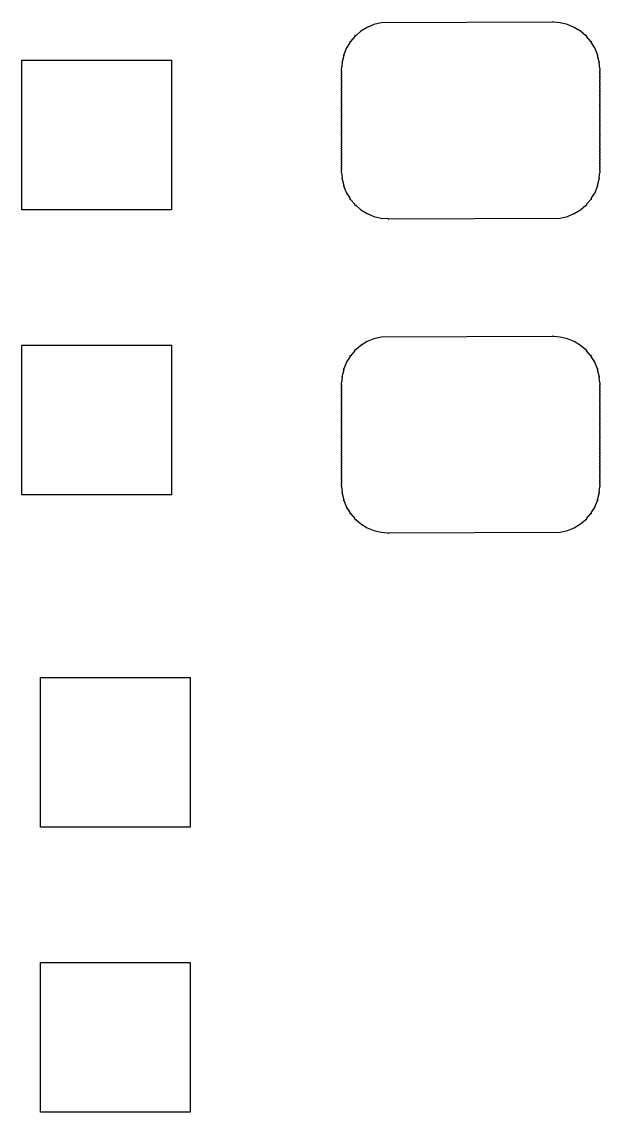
# Model space of a CAD drawing. Header units: millimetres. Extents: x -69.5 to 0, y -72.2 to 0.
# Drawn here: x -19.9 to -16.81, y -42.46 to -36.63 of the extents above; entities that cross this region are included whole.
import ezdxf

# ---------------------------------------------------------------- set-up
doc = ezdxf.new("R2010")
doc.units = ezdxf.units.MM
doc.layers.get('0').update_dxf_attribs({"linetype": 'CONTINUOUS'})

msp = doc.modelspace()

# ---------------------------------------------------------------- linework, layer by layer
for points in [[(-16.8116, -37.4722, 0.733403), (-16.8126, -37.4675), (-16.8102, -37.4375, 0.437581), (-16.8075, -37.435, 0.414214), (-16.81, -37.4325, 1), (-16.81, -37.4275), (-16.81, -37.4225, 1), (-16.81, -37.4175), (-16.81, -37.4125, 1), (-16.81, -37.4075), (-16.81, -37.4025, 1), (-16.81, -37.3975), (-16.81, -37.3925, 1), (-16.81, -37.3875), (-16.81, -37.3825, 1), (-16.81, -37.3775), (-16.81, -37.3725, 1), (-16.81, -37.3675), (-16.81, -37.3625, 1), (-16.81, -37.3575), (-16.81, -37.3525, 1), (-16.81, -37.3475), (-16.81, -37.3425, 1), (-16.81, -37.3375), (-16.81, -37.3325, 1), (-16.81, -37.3275), (-16.81, -37.3225, 1), (-16.81, -37.3175), (-16.81, -37.3125, 1), (-16.81, -37.3075), (-16.81, -37.3025, 1), (-16.81, -37.2975), (-16.81, -37.2925, 1), (-16.81, -37.2875), (-16.81, -37.2825, 1), (-16.81, -37.2775), (-16.81, -37.2725, 1), (-16.81, -37.2675), (-16.81, -37.2625, 1), (-16.81, -37.2575), (-16.81, -37.2525, 1), (-16.81, -37.2475), (-16.81, -37.2425, 1), (-16.81, -37.2375), (-16.81, -37.2325, 1), (-16.81, -37.2275), (-16.81, -37.2225, 1), (-16.81, -37.2175), (-16.81, -37.2125, 1), (-16.81, -37.2075), (-16.81, -37.2025, 1), (-16.81, -37.1975), (-16.81, -37.1925, 1), (-16.81, -37.1875), (-16.81, -37.1825, 1), (-16.81, -37.1775), (-16.81, -37.1725, 1), (-16.81, -37.1675), (-16.81, -37.1625, 1), (-16.81, -37.1575), (-16.81, -37.1525, 1), (-16.81, -37.1475), (-16.81, -37.1425, 1), (-16.81, -37.1375), (-16.81, -37.1325, 1), (-16.81, -37.1275), (-16.81, -37.1225, 1), (-16.81, -37.1175), (-16.81, -37.1125, 1), (-16.81, -37.1075), (-16.81, -37.1025, 1), (-16.81, -37.0975), (-16.81, -37.0925, 1), (-16.81, -37.0875), (-16.81, -37.0825, 1), (-16.81, -37.0775), (-16.81, -37.0725, 1), (-16.81, -37.0675), (-16.81, -37.0625, 1), (-16.81, -37.0575), (-16.81, -37.0525, 1), (-16.81, -37.0475), (-16.81, -37.0425, 1), (-16.81, -37.0375), (-16.81, -37.0325, 1), (-16.81, -37.0275), (-16.81, -37.0225, 1), (-16.81, -37.0175), (-16.81, -37.0125, 1), (-16.81, -37.0075), (-16.81, -37.0025, 1), (-16.81, -36.9975), (-16.81, -36.9925, 1), (-16.81, -36.9875), (-16.81, -36.9825, 1), (-16.81, -36.9775), (-16.81, -36.9725, 1), (-16.81, -36.9675), (-16.81, -36.9625, 1), (-16.81, -36.9575), (-16.81, -36.9525, 1), (-16.81, -36.9475), (-16.81, -36.9425, 1), (-16.81, -36.9375), (-16.81, -36.9325, 1), (-16.81, -36.9275), (-16.81, -36.9225, 1), (-16.81, -36.9175), (-16.81, -36.9125, 1), (-16.81, -36.9075), (-16.81, -36.9025, 1), (-16.81, -36.8975), (-16.81, -36.8925, 1), (-16.81, -36.8875, 0.414214), (-16.8075, -36.885, 0.437581), (-16.8102, -36.8825), (-16.8126, -36.8525, 0.733403), (-16.8116, -36.8478, -0.149965), (-16.8129, -36.8484), (-16.8131, -36.8459), (-16.8211, -36.8124, 0.552369), (-16.8198, -36.8084, -0.271039), (-16.8216, -36.8101), (-16.8222, -36.8077), (-16.8369, -36.7722, 0.326615), (-16.8356, -36.7695, 0.314758), (-16.8385, -36.7694), (-16.8552, -36.7421, 0.569012), (-16.8552, -36.7378, -0.288163), (-16.8564, -36.7402), (-16.8577, -36.7381), (-16.8801, -36.7119, 0.560729), (-16.8808, -36.7077, 0.621422), (-16.8851, -36.7066), (-16.9131, -36.6827), (-16.9465, -36.6622), (-16.9827, -36.6472), (-17.0209, -36.6381), (-17.0575, -36.6352, 0.414005), (-17.0598, -36.6325, 0.438798), (-17.0625, -36.635), (-17.9791, -36.6381), (-18.0173, -36.6472), (-18.0535, -36.6622), (-18.0869, -36.6827), (-18.1149, -36.7066, 0.621422), (-18.1192, -36.7077, 0.560729), (-18.1199, -36.7119), (-18.1423, -36.7381), (-18.1436, -36.7402, -0.288163), (-18.1448, -36.7378, 0.569012), (-18.1448, -36.7421), (-18.1615, -36.7694, 0.314758), (-18.1644, -36.7695, 0.326615), (-18.1631, -36.7722), (-18.1778, -36.8077), (-18.1784, -36.8101, -0.280695), (-18.1802, -36.8083, 0.58055), (-18.1789, -36.8124), (-18.1869, -36.8459), (-18.1871, -36.8484, -0.149965), (-18.1884, -36.8478, 0.733403), (-18.1874, -36.8525), (-18.1898, -36.8825, 0.414005), (-18.1925, -36.8848, 0.437793), (-18.19, -36.8875, 1), (-18.19, -36.8925), (-18.19, -36.8975, 1), (-18.19, -36.9025), (-18.19, -36.9075, 1), (-18.19, -36.9125), (-18.19, -36.9175, 1), (-18.19, -36.9225), (-18.19, -36.9275, 1), (-18.19, -36.9325), (-18.19, -36.9375, 1), (-18.19, -36.9425), (-18.19, -36.9475, 1), (-18.19, -36.9525), (-18.19, -36.9575, 1), (-18.19, -36.9625), (-18.19, -36.9675, 1), (-18.19, -36.9725), (-18.19, -36.9775, 1), (-18.19, -36.9825), (-18.19, -36.9875, 1), (-18.19, -36.9925), (-18.19, -36.9975, 1), (-18.19, -37.0025), (-18.19, -37.0075, 1), (-18.19, -37.0125), (-18.19, -37.0175, 1), (-18.19, -37.0225), (-18.19, -37.0275, 1), (-18.19, -37.0325), (-18.19, -37.0375, 1), (-18.19, -37.0425), (-18.19, -37.0475, 1), (-18.19, -37.0525), (-18.19, -37.0575, 1), (-18.19, -37.0625), (-18.19, -37.0675, 1), (-18.19, -37.0725), (-18.19, -37.0775, 1), (-18.19, -37.0825), (-18.19, -37.0875, 1), (-18.19, -37.0925), (-18.19, -37.0975, 1), (-18.19, -37.1025), (-18.19, -37.1075, 1), (-18.19, -37.1125), (-18.19, -37.1175, 1), (-18.19, -37.1225), (-18.19, -37.1275, 1), (-18.19, -37.1325), (-18.19, -37.1375, 1), (-18.19, -37.1425), (-18.19, -37.1475, 1), (-18.19, -37.1525), (-18.19, -37.1575, 1), (-18.19, -37.1625), (-18.19, -37.1675, 1), (-18.19, -37.1725), (-18.19, -37.1775, 1), (-18.19, -37.1825), (-18.19, -37.1875, 1), (-18.19, -37.1925), (-18.19, -37.1975, 1), (-18.19, -37.2025), (-18.19, -37.2075, 1), (-18.19, -37.2125), (-18.19, -37.2175, 1), (-18.19, -37.2225), (-18.19, -37.2275, 1), (-18.19, -37.2325), (-18.19, -37.2375, 1), (-18.19, -37.2425), (-18.19, -37.2475, 1), (-18.19, -37.2525), (-18.19, -37.2575, 1), (-18.19, -37.2625), (-18.19, -37.2675, 1), (-18.19, -37.2725), (-18.19, -37.2775, 1), (-18.19, -37.2825), (-18.19, -37.2875, 1), (-18.19, -37.2925), (-18.19, -37.2975, 1), (-18.19, -37.3025), (-18.19, -37.3075, 1), (-18.19, -37.3125), (-18.19, -37.3175, 1), (-18.19, -37.3225), (-18.19, -37.3275, 1), (-18.19, -37.3325), (-18.19, -37.3375, 1), (-18.19, -37.3425), (-18.19, -37.3475, 1), (-18.19, -37.3525), (-18.19, -37.3575, 1), (-18.19, -37.3625), (-18.19, -37.3675, 1), (-18.19, -37.3725), (-18.19, -37.3775, 1), (-18.19, -37.3825), (-18.19, -37.3875, 1), (-18.19, -37.3925), (-18.19, -37.3975, 1), (-18.19, -37.4025), (-18.19, -37.4075, 1), (-18.19, -37.4125), (-18.19, -37.4175, 1), (-18.19, -37.4225), (-18.19, -37.4275, 1), (-18.19, -37.4325, 0.414214), (-18.1925, -37.435, 0.437581), (-18.1898, -37.4375), (-18.1874, -37.4675, 0.733403), (-18.1884, -37.4722, -0.149965), (-18.1871, -37.4716), (-18.1869, -37.4741), (-18.1789, -37.5076, 0.552369), (-18.1802, -37.5116, -0.271039), (-18.1784, -37.5099), (-18.1778, -37.5123), (-18.1631, -37.5478, 0.326615), (-18.1644, -37.5505, 0.314758), (-18.1615, -37.5506), (-18.1448, -37.5779, 0.569012), (-18.1448, -37.5822, -0.288163), (-18.1436, -37.5798), (-18.1423, -37.5819), (-18.1199, -37.6081, 0.560729), (-18.1192, -37.6123, 0.621422), (-18.1149, -37.6134), (-18.0869, -37.6373), (-18.0535, -37.6578), (-18.0173, -37.6728), (-17.9791, -37.6819), (-17.9425, -37.6848, 0.414005), (-17.9402, -37.6875, 0.438798), (-17.9375, -37.685), (-17.0209, -37.6819), (-16.9827, -37.6728), (-16.9465, -37.6578), (-16.9131, -37.6373), (-16.8851, -37.6134, 0.621422), (-16.8808, -37.6123, 0.560729), (-16.8801, -37.6081), (-16.8577, -37.5819), (-16.8564, -37.5798, -0.288163), (-16.8552, -37.5822, 0.569012), (-16.8552, -37.5779), (-16.8385, -37.5506, 0.314758), (-16.8356, -37.5505, 0.326615), (-16.8369, -37.5478), (-16.8222, -37.5123), (-16.8216, -37.5099, -0.271039), (-16.8198, -37.5116, 0.552369), (-16.8211, -37.5076), (-16.8131, -37.4741), (-16.8129, -37.4716, -0.149965)], [(-18.1789, -39.1876, 0.552369), (-18.1802, -39.1916, -0.271039), (-18.1784, -39.1899), (-18.1778, -39.1923), (-18.1631, -39.2278, 0.326615), (-18.1644, -39.2305, 0.314758), (-18.1615, -39.2306), (-18.1448, -39.2579, 0.569012), (-18.1448, -39.2622, -0.288163), (-18.1436, -39.2598), (-18.1423, -39.2619), (-18.1199, -39.2881, 0.560729), (-18.1192, -39.2923, 0.621422), (-18.1149, -39.2934), (-18.0869, -39.3173), (-18.0535, -39.3378), (-18.0173, -39.3528), (-17.9791, -39.3619), (-17.9425, -39.3648, 0.414005), (-17.9402, -39.3675, 0.438798), (-17.9375, -39.365), (-17.0209, -39.3619), (-16.9827, -39.3528), (-16.9465, -39.3378), (-16.9131, -39.3173), (-16.8851, -39.2934, 0.621422), (-16.8808, -39.2923, 0.560729), (-16.8801, -39.2881), (-16.8577, -39.2619), (-16.8564, -39.2598, -0.288163), (-16.8552, -39.2622, 0.569012), (-16.8552, -39.2579), (-16.8385, -39.2306, 0.314758), (-16.8356, -39.2305, 0.326615), (-16.8369, -39.2278), (-16.8222, -39.1923), (-16.8216, -39.1899, -0.271039), (-16.8198, -39.1916, 0.552369), (-16.8211, -39.1876), (-16.8131, -39.1541), (-16.8129, -39.1516, -0.149965), (-16.8116, -39.1522, 0.733403), (-16.8126, -39.1475), (-16.8102, -39.1175, 0.414005), (-16.8075, -39.1152, 0.437793), (-16.81, -39.1125, 1), (-16.81, -39.1075), (-16.81, -39.1025, 1), (-16.81, -39.0975), (-16.81, -39.0925, 1), (-16.81, -39.0875), (-16.81, -39.0825, 1), (-16.81, -39.0775), (-16.81, -39.0725, 1), (-16.81, -39.0675), (-16.81, -39.0625, 1), (-16.81, -39.0575), (-16.81, -39.0525, 1), (-16.81, -39.0475), (-16.81, -39.0425, 1), (-16.81, -39.0375), (-16.81, -39.0325, 1), (-16.81, -39.0275), (-16.81, -39.0225, 1), (-16.81, -39.0175), (-16.81, -39.0125, 1), (-16.81, -39.0075), (-16.81, -39.0025, 1), (-16.81, -38.9975), (-16.81, -38.9925, 1), (-16.81, -38.9875), (-16.81, -38.9825, 1), (-16.81, -38.9775), (-16.81, -38.9725, 1), (-16.81, -38.9675), (-16.81, -38.9625, 1), (-16.81, -38.9575), (-16.81, -38.9525, 1), (-16.81, -38.9475), (-16.81, -38.9425, 1), (-16.81, -38.9375), (-16.81, -38.9325, 1), (-16.81, -38.9275), (-16.81, -38.9225, 1), (-16.81, -38.9175), (-16.81, -38.9125, 1), (-16.81, -38.9075), (-16.81, -38.9025, 1), (-16.81, -38.8975), (-16.81, -38.8925, 1), (-16.81, -38.8875), (-16.81, -38.8825, 1), (-16.81, -38.8775), (-16.81, -38.8725, 1), (-16.81, -38.8675), (-16.81, -38.8625, 1), (-16.81, -38.8575), (-16.81, -38.8525, 1), (-16.81, -38.8475), (-16.81, -38.8425, 1), (-16.81, -38.8375), (-16.81, -38.8325, 1), (-16.81, -38.8275), (-16.81, -38.8225, 1), (-16.81, -38.8175), (-16.81, -38.8125, 1), (-16.81, -38.8075), (-16.81, -38.8025, 1), (-16.81, -38.7975), (-16.81, -38.7925, 1), (-16.81, -38.7875), (-16.81, -38.7825, 1), (-16.81, -38.7775), (-16.81, -38.7725, 1), (-16.81, -38.7675), (-16.81, -38.7625, 1), (-16.81, -38.7575), (-16.81, -38.7525, 1), (-16.81, -38.7475), (-16.81, -38.7425, 1), (-16.81, -38.7375), (-16.81, -38.7325, 1), (-16.81, -38.7275), (-16.81, -38.7225, 1), (-16.81, -38.7175), (-16.81, -38.7125, 1), (-16.81, -38.7075), (-16.81, -38.7025, 1), (-16.81, -38.6975), (-16.81, -38.6925, 1), (-16.81, -38.6875), (-16.81, -38.6825, 1), (-16.81, -38.6775), (-16.81, -38.6725, 1), (-16.81, -38.6675), (-16.81, -38.6625, 1), (-16.81, -38.6575), (-16.81, -38.6525, 1), (-16.81, -38.6475), (-16.81, -38.6425, 1), (-16.81, -38.6375), (-16.81, -38.6325, 1), (-16.81, -38.6275), (-16.81, -38.6225, 1), (-16.81, -38.6175), (-16.81, -38.6125, 1), (-16.81, -38.6075), (-16.81, -38.6025, 1), (-16.81, -38.5975), (-16.81, -38.5925, 1), (-16.81, -38.5875), (-16.81, -38.5825, 1), (-16.81, -38.5775), (-16.81, -38.5725, 1), (-16.81, -38.5675, 0.414214), (-16.8075, -38.565, 0.437581), (-16.8102, -38.5625), (-16.8126, -38.5325, 0.733403), (-16.8116, -38.5278, -0.149965), (-16.8129, -38.5284), (-16.8131, -38.5259), (-16.8211, -38.4924, 0.552369), (-16.8198, -38.4884, -0.271039), (-16.8216, -38.4901), (-16.8222, -38.4877), (-16.8369, -38.4522, 0.326615), (-16.8356, -38.4495, 0.314758), (-16.8385, -38.4494), (-16.8552, -38.4221, 0.569012), (-16.8552, -38.4178, -0.288163), (-16.8564, -38.4202), (-16.8577, -38.4181), (-16.8801, -38.3919, 0.560729), (-16.8808, -38.3877, 0.621422), (-16.8851, -38.3866), (-16.9131, -38.3627), (-16.9465, -38.3422), (-16.9827, -38.3272), (-17.0209, -38.3181), (-17.0575, -38.3152, 0.414005), (-17.0598, -38.3125, 0.438798), (-17.0625, -38.315), (-17.9791, -38.3181), (-18.0173, -38.3272), (-18.0535, -38.3422), (-18.0869, -38.3627), (-18.1149, -38.3866, 0.621422), (-18.1192, -38.3877, 0.560729), (-18.1199, -38.3919), (-18.1423, -38.4181), (-18.1436, -38.4202, -0.288163), (-18.1448, -38.4178, 0.569012), (-18.1448, -38.4221), (-18.1615, -38.4494, 0.314758), (-18.1644, -38.4495, 0.326615), (-18.1631, -38.4522), (-18.1778, -38.4877), (-18.1784, -38.4901, -0.280695), (-18.1802, -38.4883, 0.58055), (-18.1789, -38.4924), (-18.1869, -38.5259), (-18.1871, -38.5284, -0.149965), (-18.1884, -38.5278, 0.733403), (-18.1874, -38.5325), (-18.1898, -38.5625, 0.414005), (-18.1925, -38.5648, 0.437793), (-18.19, -38.5675, 1), (-18.19, -38.5725), (-18.19, -38.5775, 1), (-18.19, -38.5825), (-18.19, -38.5875, 1), (-18.19, -38.5925), (-18.19, -38.5975, 1), (-18.19, -38.6025), (-18.19, -38.6075, 1), (-18.19, -38.6125), (-18.19, -38.6175, 1), (-18.19, -38.6225), (-18.19, -38.6275, 1), (-18.19, -38.6325), (-18.19, -38.6375, 1), (-18.19, -38.6425), (-18.19, -38.6475, 1), (-18.19, -38.6525), (-18.19, -38.6575, 1), (-18.19, -38.6625), (-18.19, -38.6675, 1), (-18.19, -38.6725), (-18.19, -38.6775, 1), (-18.19, -38.6825), (-18.19, -38.6875, 1), (-18.19, -38.6925), (-18.19, -38.6975, 1), (-18.19, -38.7025), (-18.19, -38.7075, 1), (-18.19, -38.7125), (-18.19, -38.7175, 1), (-18.19, -38.7225), (-18.19, -38.7275, 1), (-18.19, -38.7325), (-18.19, -38.7375, 1), (-18.19, -38.7425), (-18.19, -38.7475, 1), (-18.19, -38.7525), (-18.19, -38.7575, 1), (-18.19, -38.7625), (-18.19, -38.7675, 1), (-18.19, -38.7725), (-18.19, -38.7775, 1), (-18.19, -38.7825), (-18.19, -38.7875, 1), (-18.19, -38.7925), (-18.19, -38.7975, 1), (-18.19, -38.8025), (-18.19, -38.8075, 1), (-18.19, -38.8125), (-18.19, -38.8175, 1), (-18.19, -38.8225), (-18.19, -38.8275, 1), (-18.19, -38.8325), (-18.19, -38.8375, 1), (-18.19, -38.8425), (-18.19, -38.8475, 1), (-18.19, -38.8525), (-18.19, -38.8575, 1), (-18.19, -38.8625), (-18.19, -38.8675, 1), (-18.19, -38.8725), (-18.19, -38.8775, 1), (-18.19, -38.8825), (-18.19, -38.8875, 1), (-18.19, -38.8925), (-18.19, -38.8975, 1), (-18.19, -38.9025), (-18.19, -38.9075, 1), (-18.19, -38.9125), (-18.19, -38.9175, 1), (-18.19, -38.9225), (-18.19, -38.9275, 1), (-18.19, -38.9325), (-18.19, -38.9375, 1), (-18.19, -38.9425), (-18.19, -38.9475, 1), (-18.19, -38.9525), (-18.19, -38.9575, 1), (-18.19, -38.9625), (-18.19, -38.9675, 1), (-18.19, -38.9725), (-18.19, -38.9775, 1), (-18.19, -38.9825), (-18.19, -38.9875, 1), (-18.19, -38.9925), (-18.19, -38.9975, 1), (-18.19, -39.0025), (-18.19, -39.0075, 1), (-18.19, -39.0125), (-18.19, -39.0175, 1), (-18.19, -39.0225), (-18.19, -39.0275, 1), (-18.19, -39.0325), (-18.19, -39.0375, 1), (-18.19, -39.0425), (-18.19, -39.0475, 1), (-18.19, -39.0525), (-18.19, -39.0575, 1), (-18.19, -39.0625), (-18.19, -39.0675, 1), (-18.19, -39.0725), (-18.19, -39.0775, 1), (-18.19, -39.0825), (-18.19, -39.0875, 1), (-18.19, -39.0925), (-18.19, -39.0975, 1), (-18.19, -39.1025), (-18.19, -39.1075, 1), (-18.19, -39.1125, 0.414214), (-18.1925, -39.115, 0.437581), (-18.1898, -39.1175), (-18.1874, -39.1475, 0.733403), (-18.1884, -39.1522, -0.149965), (-18.1871, -39.1516), (-18.1869, -39.1541)]]:
    msp.add_lwpolyline(points, format="xyb", close=True)
for points in [[(-19.9, -36.838), (-19.1, -36.838), (-19.1, -37.638), (-19.9, -37.638)], [(-19.9, -38.362), (-19.1, -38.362), (-19.1, -39.162), (-19.9, -39.162)], [(-19.8, -40.138), (-19, -40.138), (-19, -40.938), (-19.8, -40.938)], [(-19.8, -41.662), (-19, -41.662), (-19, -42.462), (-19.8, -42.462)]]:
    msp.add_lwpolyline(points, close=True)

doc.saveas('drawing.dxf')
